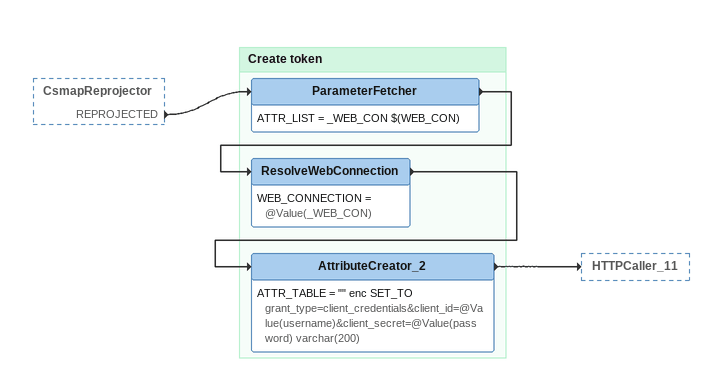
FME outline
CsmapReprojector [outside]
    REPROJECTED -> ParameterFetcher

Bookmark: Create token
ParameterFetcher
    ATTR_LIST = _WEB_CON $(WEB_CON)
    -> ResolveWebConnection
ResolveWebConnection
    WEB_CONNECTION = @Value(_WEB_CON)
    -> AttributeCreator_2
AttributeCreator_2
    ATTR_TABLE = "" enc SET_TO grant_type=client_credentials&client_id=@Value(username)&client_secret=@Value(password) varchar(200)
    -> HTTPCaller_11
